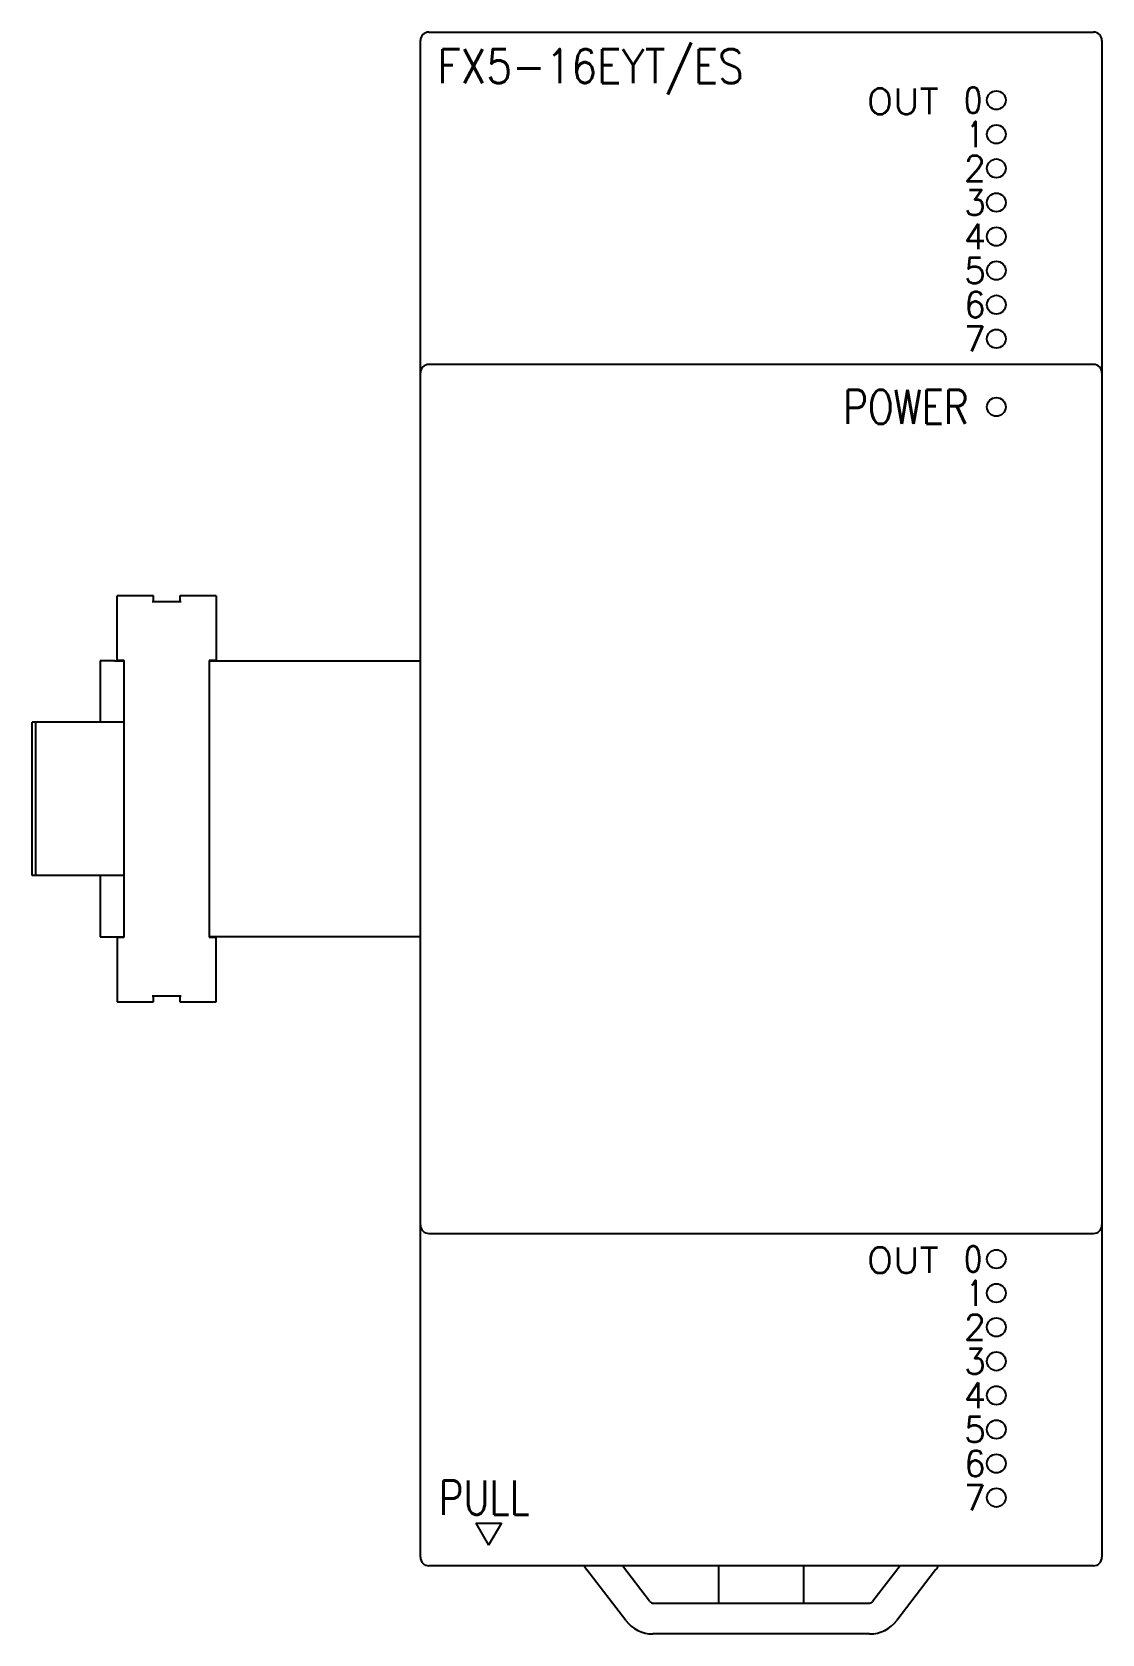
# Model space of a CAD drawing. Extents: x 145.5 to 208.3, y 169.6 to 263.6.
import ezdxf

# ---------------------------------------------------------------- set-up
doc = ezdxf.new("R2010")
doc.units = 0
doc.header["$MEASUREMENT"] = 0
doc.layers.get('0').update_dxf_attribs({"linetype": 'CONTINUOUS'})
doc.styles.get("Standard").update_dxf_attribs({"font": 'txt', "bigfont": 'BIGFONT'})

msp = doc.modelspace()

# ---------------------------------------------------------------- linework, layer by layer
at = {"color": 7, "linetype": 'Continuous'}
for p, q in [((168.80247, 263.6138), (207.80247, 263.6138)), ((168.30247, 174.1138), (168.30247, 263.1138)), ((208.30247, 263.1138), (208.30247, 174.1138)), ((207.80247, 244.1138), (168.80247, 244.1138)), ((150.50247, 226.7338), (150.50247, 230.5238)), ((152.62247, 230.5238), (150.50247, 230.5238)), ((152.62247, 230.1738), (152.62247, 230.5238)), ((156.30247, 230.5238), (154.18247, 230.5238)), ((154.18247, 230.5238), (154.18247, 230.1738)), ((156.30247, 230.5238), (156.30247, 226.7338)), ((154.25247, 230.1738), (152.55247, 230.1738)), ((150.35245, 226.7138), (149.50247, 226.7138)), ((149.50247, 226.7138), (149.50247, 223.1138)), ((150.35247, 226.7138), (150.90246, 226.7138)), ((150.90247, 226.7338), (150.50247, 226.7338)), ((150.70247, 226.7338), (150.70247, 226.7138)), ((150.90247, 210.4938), (150.90247, 226.7338)), ((155.90247, 226.7338), (155.90247, 210.4938)), ((156.30247, 226.7338), (155.90247, 226.7338)), ((155.90247, 226.7138), (168.30247, 226.7138)), ((156.10247, 226.7138), (156.10247, 226.7338)), ((150.90247, 223.1138), (145.50247, 223.1138)), ((145.50247, 214.1138), (145.50247, 223.1138)), ((145.70247, 223.1138), (145.70247, 214.1138)), ((150.90247, 214.1138), (145.50247, 214.1138)), ((149.50247, 214.1138), (149.50247, 210.5138)), ((149.50247, 210.5138), (150.90246, 210.5138)), ((150.50247, 210.4938), (150.50247, 206.7038)), ((150.50247, 210.4938), (150.90247, 210.4938)), ((150.70247, 210.5138), (150.70247, 210.4938)), ((168.30247, 210.5138), (155.90247, 210.5138)), ((155.90247, 210.4938), (156.30247, 210.4938)), ((156.10247, 210.4938), (156.10247, 210.5138)), ((156.30247, 206.7038), (156.30247, 210.4938)), ((152.55247, 207.0538), (154.25247, 207.0538)), ((152.62247, 206.7038), (152.62247, 207.0538)), ((154.18247, 207.0538), (154.18247, 206.7038)), ((150.50247, 206.7038), (152.62247, 206.7038)), ((154.18247, 206.7038), (156.30247, 206.7038)), ((168.80247, 193.1138), (207.80247, 193.1138)), ((171.55247, 176.1138), (173.05247, 176.1138)), ((171.55247, 176.1138), (172.30247, 174.81476)), ((173.05247, 176.1138), (172.30247, 174.81476)), ((207.80247, 173.6138), (168.80247, 173.6138)), ((180.35205, 170.39616), (178.06585, 173.37515)), ((181.74998, 171.53115), (180.15168, 173.61379)), ((185.80247, 173.6138), (185.80247, 171.4138)), ((190.80247, 171.4138), (190.80247, 173.6138)), ((196.45325, 173.61379), (194.85495, 171.53115)), ((198.53909, 173.37515), (196.25288, 170.39616)), ((181.98798, 171.4138), (194.61696, 171.4138)), ((194.66627, 169.6138), (181.93867, 169.6138))]:
    msp.add_line(p, q, dxfattribs=at)
for centre in [(202.10247, 259.6138), (202.10247, 257.6138), (202.10247, 255.6138), (202.10247, 253.6138), (202.10247, 251.6138), (202.10247, 249.6138), (202.10247, 247.6138), (202.10247, 245.6138), (202.10247, 241.6138), (202.10247, 191.6138), (202.10247, 189.6138), (202.10247, 187.6138), (202.10247, 185.6138), (202.10247, 183.6138), (202.10247, 181.6138), (202.10247, 179.6138), (202.10247, 177.6138)]:
    msp.add_circle(centre, 0.55, dxfattribs=at)
for centre, radius, start, end in [((168.80247, 263.1138), 0.5, 89.999987, 180.00001), ((207.80247, 263.1138), 0.5, 0, 90), ((168.80247, 243.6138), 0.5, 90, 180), ((207.80247, 243.6138), 0.5, 0, 90), ((168.80247, 193.6138), 0.5, 180, 270), ((207.80247, 193.6138), 0.5, 270, 0), ((168.80247, 174.1138), 0.5, 179.99999, 270.00001), ((207.80247, 174.1138), 0.5, 270, 0), ((179.65247, 174.59279), 2, 209.30737, 217.50414), ((196.95247, 174.59279), 2, 322.49586, 330.69263), ((181.98798, 171.7138), 0.3, 217.50414, 270), ((194.61696, 171.7138), 0.3, 270, 322.49586), ((181.93867, 171.6138), 2, 217.50414, 270), ((194.66627, 171.6138), 2, 270, 322.49586)]:
    msp.add_arc(centre, radius, start, end, dxfattribs=at)

# ---------------------------------------------------------------- texts
for s, height, width, p in [('FX5-16EYT/ES', 2, 0.881336, (169.30247, 260.6138)), ('OUT', 1.5, 1.092857, (194.50194, 258.79681)), ('0', 1.5, 0.833333, (200.20247, 258.8638)), ('1', 1.5, 0.666667, (200.41497, 256.8638)), ('POWER', 2, 0.801429, (193.11914, 240.6138)), ('OUT', 1.5, 1.092857, (194.50194, 190.79681)), ('0', 1.5, 0.833333, (200.20247, 190.8638)), ('1', 1.5, 0.666667, (200.41497, 188.8638)), ('PULL', 2, 0.81039, (169.36914, 176.6138))]:
    msp.add_text(s, height=height, dxfattribs=dict(at, width=width)).set_placement(p)
for s, p in [('2', (200.20247, 254.8638)), ('3', (200.20247, 252.8638)), ('4', (200.20247, 250.8638)), ('5', (200.20247, 248.8638)), ('6', (200.20247, 246.8638)), ('7', (200.20247, 244.8638)), ('2', (200.20247, 186.8638)), ('3', (200.20247, 184.8638)), ('4', (200.20247, 182.8638)), ('5', (200.20247, 180.8638)), ('6', (200.20247, 178.8638)), ('7', (200.20247, 176.8638))]:
    msp.add_text(s, height=1.5, dxfattribs=at).set_placement(p)

doc.saveas('drawing.dxf')
